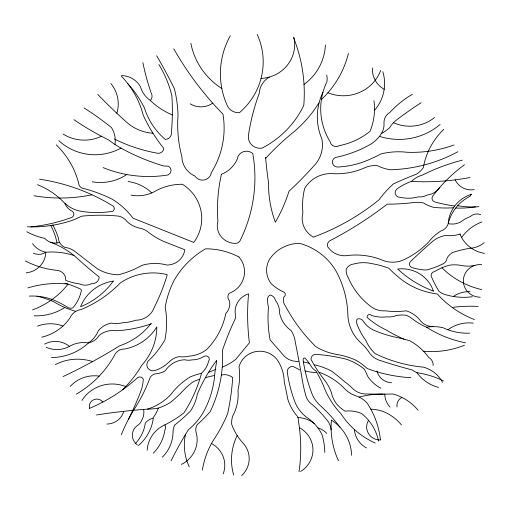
<?xml version="1.0" encoding="UTF-8"?>
<svg xmlns="http://www.w3.org/2000/svg" width="510" height="510" viewBox="0 0 510 510"><rect width="100%" height="100%" fill="white"/><g stroke="black" fill="none" stroke-linecap="round" stroke-linejoin="round"><path stroke-width="0.76" d="M215.883 369.297L208.475 372.421M103.077 167.605A117.096 112.614 -0.9 0 0 165.514 175.351A5.138 4.941 -0.9 0 0 168.683 166.234L163.742 166.011A214.251 206.053 -0.9 0 1 124.867 150.227A102.714 98.781 -0.9 0 1 108.598 139.906A287.423 276.426 -0.9 0 1 73.912 119.684M81.944 400.446A35.33 33.979 -0.9 0 1 125.753 386.567M89.652 408.529A7.522 7.236 -0.9 0 1 102.88 402.02M222.258 367.136A52.779 50.758 -0.9 0 0 235.811 359.295L249.396 342.816A245.814 236.404 -0.9 0 1 248.555 293.849A19.367 18.628 -0.9 0 0 235.55 315.524A8.823 8.485 -0.9 0 1 234.466 320.427A314.479 302.449 -0.9 0 0 222.468 350.223A135.405 130.222 -0.9 0 1 210.171 411.736A175.95 169.218 -0.9 0 1 197.217 424.69A10.213 9.824 -0.9 0 0 196.038 432.072A28.796 27.693 -0.9 0 1 181.439 464.387M298.446 361.354A18.137 17.442 -0.9 0 1 284.484 356.452L270.077 339.832A131.255 126.231 -0.9 0 1 268.451 307.326A39.99 38.46 -0.9 0 1 267.495 298.497A5.865 5.642 -0.9 0 1 270.134 294.965A7.165 6.891 -0.9 0 1 275.406 300.25A21.694 20.865 -0.9 0 1 279.601 313.178A29.707 28.573 -0.9 0 0 291.178 330.614A28.974 27.865 -0.9 0 1 295.303 342.165A1333.21 1282.204 -0.9 0 1 301.99 378.101L302.29 380.218A168.434 161.989 -0.9 0 0 306.453 397.66A18.449 17.742 -0.9 0 0 312.515 404.8A114.769 110.377 -0.9 0 1 325.801 418.646A19.246 18.507 -0.9 0 1 331.137 429.898M299.663 369.941A60.142 57.84 -0.9 0 0 292.848 366.435A5.323 5.119 -0.9 0 0 287.404 372.886A151.024 145.248 -0.9 0 0 295.264 402.913A37.746 36.306 -0.9 0 0 308.059 418.308A43.56 41.896 -0.9 0 1 322.046 434.794A68.831 66.198 -0.9 0 1 324.793 452.466M151.61 323.678A120.813 116.191 -0.9 0 1 116.771 330.741A21.535 20.712 -0.9 0 0 99.131 335.433A15.797 15.192 -0.9 0 1 88.53 342.911A54.213 52.135 -0.9 0 1 51.484 357.58M150.896 323.71A65.93 63.406 -0.9 0 1 119.627 345.799A544.521 523.687 -0.9 0 1 63.081 376.558M122.553 389.838A124.032 119.283 -0.9 0 0 141.793 365.256A60.46 58.146 -0.9 0 0 156.787 326.904A48.144 46.302 -0.9 0 1 124.803 349.025A10.544 10.136 -0.9 0 0 114.234 355.744A103.581 99.622 -0.9 0 1 76.385 394.077M265.57 157.303A514.654 494.961 -0.9 0 0 268.49 182.523A120.067 115.47 -0.9 0 0 275.362 222.252A166.891 160.51 -0.9 0 0 288.991 191.282A404.596 389.117 -0.9 0 0 315.709 163.869A32.162 30.931 -0.9 0 0 321.842 138.873A60.429 58.121 -0.9 0 1 322.945 92.348M50.611 242.295A78.763 75.754 -0.9 0 1 78.272 259.278A405.405 389.895 -0.9 0 0 99.195 276.994A7.019 6.751 -0.9 0 1 91.443 283.726A13.101 12.603 -0.9 0 1 79.573 283.93A59.683 57.401 -0.9 0 1 65.713 280.385A9.543 9.174 -0.9 0 0 57.318 270.396A85.266 82.008 -0.9 0 1 25.5 261.031M96.409 414.993A594.826 572.067 -0.9 0 1 147.511 409.122A54.028 51.963 -0.9 0 0 171.169 394.128A70.539 67.836 -0.9 0 1 189.847 377.113A55.877 53.741 -0.9 0 1 201.227 373.435M221.372 375.009A12.406 11.928 -0.9 0 1 232.713 377.649A271.773 261.375 -0.9 0 1 227.677 413.54A150.125 144.381 -0.9 0 1 213.722 439.716A86.515 83.2 -0.9 0 0 202.374 470.124M205.326 377.776A51.038 49.087 -0.9 0 1 214.627 375.564M216.75 361.163A160.981 154.823 -0.9 0 0 214.404 378.025A99.552 95.746 -0.9 0 1 203.477 412.029A68.468 65.847 -0.9 0 1 188.311 429.853A367.506 353.449 -0.9 0 0 171.13 460.785M216.712 360.309A166.483 160.114 -0.9 0 0 197.287 394.255A46.588 44.803 -0.9 0 1 190.485 411.06A187.272 180.106 -0.9 0 1 174.56 425.142A20.955 20.151 -0.9 0 0 172.998 432.544A37.383 35.949 -0.9 0 1 162.276 457.247M164.864 424.913A122.139 117.466 -0.9 0 0 183.912 412.921A145.299 139.74 -0.9 0 0 201.539 373.103A23.371 22.478 -0.9 0 0 208.577 361.284A3.449 3.321 -0.9 0 0 204.013 356.413A21.924 21.082 -0.9 0 1 191.938 359.888A15.733 15.128 -0.9 0 1 184.633 359.76A23.734 22.829 -0.9 0 0 173.68 362.871A27.253 26.208 -0.9 0 0 166.98 368.456A7.937 7.631 -0.9 0 1 163.525 371.752A23.039 22.153 -0.9 0 1 155.193 373.856A8.574 8.243 -0.9 0 0 150.22 377.279A174.146 167.484 -0.9 0 1 133.588 410.263M462.283 160.172A192.774 185.398 -0.9 0 0 422.401 175.083A24.716 23.772 -0.9 0 0 411.411 181.394A54.85 52.753 -0.9 0 0 396.557 189.28A4.953 4.768 -0.9 0 0 400.528 197.383A35.394 34.042 -0.9 0 0 418.283 196.86A15.255 14.669 -0.9 0 0 427.418 194.973A17.232 16.569 -0.9 0 0 439.869 187.291M121.138 75.971A91.583 88.077 -0.9 0 1 143.189 115.107A163.735 157.469 -0.9 0 0 163.863 148.512A5.75 5.533 -0.9 0 1 155.996 152.949A154.632 148.716 -0.9 0 1 114.297 138.962M127.863 83.729A113.086 108.757 -0.9 0 1 144.432 107.948A71.19 68.468 -0.9 0 0 165.278 139.466A6.49 6.241 -0.9 0 0 171.405 132.294A246.54 237.105 -0.9 0 0 171.851 95.689A117.313 112.825 -0.9 0 0 158.916 64.509M156.685 55.788A584.766 562.39 -0.9 0 1 174.394 88.67A134.991 129.827 -0.9 0 1 178.028 115.196A135.29 130.114 -0.9 0 0 181.872 156.678A22.695 21.828 -0.9 0 0 194.979 176.116A8.88 8.536 -0.9 0 0 204.427 179.928A8.88 8.536 -0.9 0 0 211.325 172.629A90.193 86.745 -0.9 0 0 222.953 114.132A330.518 317.87 -0.9 0 1 173.77 48.781M172.348 114.954A71.942 69.188 -0.9 0 1 150.284 100.457A26.329 25.321 -0.9 0 1 140.428 86.674A22.357 21.503 -0.9 0 0 121.794 75.525M150.284 100.457A6.349 6.107 -0.9 0 0 151.234 93.202A264.18 254.076 -0.9 0 1 142.87 62.66M56.259 144.891A85.004 81.753 -0.9 0 1 79.126 185.27A6.509 6.26 -0.9 0 0 84.743 188.77A148.665 142.978 -0.9 0 1 112.073 199.11A78.164 75.174 -0.9 0 1 133.059 218.197L193.762 242.435A42.642 41.01 -0.9 0 0 182.44 184.263A53.25 51.217 -0.9 0 0 153.937 191.919A34.839 33.507 -0.9 0 1 131.064 195.145M39.55 179.188A190.173 182.899 -0.9 0 1 113.367 206.244A3.513 3.379 -0.9 0 1 112.818 211.267A97.2 93.483 -0.9 0 1 81.638 211.395A29.446 28.318 -0.9 0 1 65.159 203.382M92.01 194.782A149.073 143.374 -0.9 0 1 33.979 195.732M120.927 148.11A52.033 50.037 -0.9 0 1 58.86 140.671M30.912 226.886A162.747 156.519 -0.9 0 0 72.044 217.324A3.812 3.666 -0.9 0 0 70.947 210.624A18.003 17.314 -0.9 0 1 64.623 203.152A74.262 71.419 -0.9 0 0 37.517 184.728M27.368 226.791A118.805 114.259 -0.9 0 0 74.454 219.549A83.289 80.102 -0.9 0 1 82.123 216.125A180.565 173.655 -0.9 0 1 117.976 216.036A13.375 12.865 -0.9 0 1 127.073 221.633A27.801 26.743 -0.9 0 0 141.168 228.505A18.545 17.837 -0.9 0 1 147.314 231.374A69.921 67.243 -0.9 0 0 164.297 241.663L184.773 249.734A17.927 17.238 -0.9 0 1 166.821 265.022A43.433 41.769 -0.9 0 0 141.723 265.442A90.493 87.031 -0.9 0 1 118.473 274.756A40.5 38.951 -0.9 0 1 97.378 268.789L74.269 250.971A19.737 18.978 -0.9 0 0 65.006 247.407A11.214 10.787 -0.9 0 1 58.35 237.762A87.988 84.622 -0.9 0 0 52.791 224.884M59.562 242.441A13.859 13.33 -0.9 0 1 44.733 238.361A63.023 60.613 -0.9 0 1 26.756 231.731M50.77 225.541A64.113 61.659 -0.9 0 1 57.005 242.983M73.969 255.491A70.01 67.333 -0.9 0 0 45.792 252.233A11.998 11.539 -0.9 0 1 33.43 253.177M26.144 272.856A21.924 21.082 -0.9 0 0 45.792 252.233A21.108 20.298 -0.9 0 1 32.576 243.672M41.75 337.193A47.226 45.415 -0.9 0 0 69.947 317.972A14.172 13.63 -0.9 0 1 81.128 309.525A115.649 111.225 -0.9 0 0 120.29 282.961A56.489 54.328 -0.9 0 1 167.274 274.667A203.732 195.942 -0.9 0 1 154.422 306.988A19.635 18.889 -0.9 0 1 135.66 320.242A41.004 39.436 -0.9 0 1 123.286 322.683A30.409 29.242 -0.9 0 1 111.116 323.091A22.108 21.261 -0.9 0 0 98.251 330.843A26.877 25.851 -0.9 0 1 88.53 342.911A28.509 27.419 -0.9 0 0 71.1 345.429A25.678 24.697 -0.9 0 1 46.276 347.348M37.511 326.119A34.705 33.38 -0.9 0 1 62.94 326.037M29.357 296.1A56.202 54.047 -0.9 0 1 51.708 299.293A84.685 81.447 -0.9 0 1 68.225 307.715A6.324 6.082 -0.9 0 0 72.783 307.906A38.792 37.306 -0.9 0 0 81.122 291.631A2.072 1.989 -0.9 0 0 79.809 288.756A99.526 95.721 -0.9 0 0 64.936 283.165M75.78 311.361A84.609 81.37 -0.9 0 1 53.697 301.697A99.469 95.663 -0.9 0 0 36.905 296.189M64.802 307.479A50.407 48.482 -0.9 0 1 34.17 315.792M32.519 309.889A79.579 76.532 -0.9 0 0 68.04 284.121A95.631 91.972 -0.9 0 0 27.922 287.895M101.452 136.253A38.652 37.173 -0.9 0 1 63.183 134.098M114.98 144.47A26.208 25.207 -0.9 0 0 111.524 127.634A287.659 276.656 -0.9 0 0 84.086 107.973M152.968 133.263A43.554 41.89 -0.9 0 1 127.003 122.572A563.116 541.569 -0.9 0 1 97.786 94.471M44.74 344.052A21.93 21.088 -0.9 0 1 69.481 346.386M55.443 364.554A46.792 45.001 -0.9 0 1 92.61 361.564M199.748 379.325A25.519 24.544 -0.9 0 0 192.582 382.2A72.586 69.806 -0.9 0 0 183.46 390.328A126.99 122.132 -0.9 0 1 170.633 402.224A47.29 45.479 -0.9 0 1 158.323 408.083A54.627 52.536 -0.9 0 1 147.511 409.122M123.726 411.315A17.525 16.855 -0.9 0 1 106.902 424.046M121.291 434.794A173.961 167.305 -0.9 0 1 133.582 410.295M137.317 444.873A12.629 12.144 -0.9 0 1 137.113 425.678A9.524 9.161 -0.9 0 0 141.366 420.96A17.589 16.913 -0.9 0 0 143.654 409.415M153.274 418.385A45.632 43.886 -0.9 0 1 138.471 445.53M135.258 443.674A39.417 37.906 -0.9 0 0 145.305 423.141A13.732 13.209 -0.9 0 1 152.726 418.289A36.032 34.648 -0.9 0 0 158.323 408.083M147.192 450.215A31.04 29.848 -0.9 0 1 164.826 424.843A5.75 5.527 -0.9 0 1 164.877 430.153A44.064 42.381 -0.9 0 1 153.312 453.224M189.248 466.771A54.672 52.575 -0.9 0 1 185.417 434.571M128.354 419.507A322.301 309.965 -0.9 0 0 141.538 389.27A46.92 45.129 -0.9 0 0 143.272 379.108A3.736 3.595 -0.9 0 0 137.509 377.738A168.587 162.135 -0.9 0 1 89.499 408.376M241.683 475.581A24.384 23.447 -0.9 0 0 242.875 442.922A56.565 54.398 -0.9 0 1 231.667 424.231A22.618 21.751 -0.9 0 1 232.713 416.032A48.539 46.684 -0.9 0 0 237.972 390.258A71.846 69.099 -0.9 0 0 239.031 366.747A21.42 20.604 -0.9 0 1 256.077 351.543A21.42 20.604 -0.9 0 1 277.485 360.213A43.044 41.399 -0.9 0 1 284.242 382.003A439.575 422.752 -0.9 0 1 287.736 399.005A48.743 46.882 -0.9 0 0 296.374 415.127A6.655 6.4 -0.9 0 1 298.299 420.361A177.652 170.856 -0.9 0 1 299.038 471.775M211.51 443.49A26.042 25.047 -0.9 0 1 223.214 473.847M233.644 475.008A58.828 56.578 -0.9 0 1 237.195 435.572M299.402 427.686A26.514 25.5 -0.9 0 1 300.645 471.463M317.979 427.979A18.092 17.397 -0.9 0 1 326.789 433.43M316.538 372.517A44.95 43.229 -0.9 0 1 305.127 370.974M303.412 362.081A20.738 19.941 -0.9 0 1 309.404 363.528M319.496 372.389A65.401 62.902 -0.9 0 1 344.333 388.384A28.05 26.979 -0.9 0 0 356.943 396.181A25.13 24.168 -0.9 0 1 367.143 403.136A87.159 83.825 -0.9 0 1 380.428 439.894M314.6 364.816A67.658 65.07 -0.9 0 1 331.481 371.095A181.534 174.586 -0.9 0 1 344.205 381.359A70.297 67.607 -0.9 0 1 353.462 389.308A18.589 17.882 -0.9 0 0 364.739 393.937A742.923 714.497 -0.9 0 0 392.987 394.02A49.355 47.468 -0.9 0 1 418.098 410.289M339.998 427.221A153.51 147.632 -0.9 0 0 320.458 405.775A34.884 33.545 -0.9 0 1 312.451 394.925A170.334 163.812 -0.9 0 1 303.131 360.2A1.74 1.677 -0.9 0 1 304.999 358.026A53.881 51.822 -0.9 0 1 311.068 366.142A12.68 12.195 -0.9 0 0 315.868 370.84A130.726 125.728 -0.9 0 1 323.474 385.7A75.939 73.032 -0.9 0 0 330.461 400.012A77.896 74.913 -0.9 0 0 340.98 413.795A81.364 78.253 -0.9 0 0 375.207 443.082M370.783 409.154A37.912 36.459 -0.9 0 1 385.751 412.571A47.761 45.932 -0.9 0 1 401.485 424.938M442.476 382.29A30.715 29.542 -0.9 0 0 423.478 367.168A135.023 129.859 -0.9 0 1 375.13 353.608A42.649 41.017 -0.9 0 1 365.753 340.297A69.06 66.421 -0.9 0 1 357.293 324.844A8.147 7.835 -0.9 0 1 357.083 319.069A5.1 4.902 -0.9 0 1 363.509 321.517A25.086 24.129 -0.9 0 0 373.046 329.893A123.751 119.015 -0.9 0 0 393.886 336.861A165.877 159.534 -0.9 0 1 409.925 340.814A58.529 56.285 -0.9 0 1 428.4 357.038M404.054 339.175A132.893 127.812 -0.9 0 1 386.631 330.206A83.583 80.389 -0.9 0 1 367.104 317.411A2.473 2.378 -0.9 0 1 371.427 315.397A33.501 32.219 -0.9 0 0 386.956 316.837A19.201 18.468 -0.9 0 0 396.359 315.512A29.287 28.165 -0.9 0 1 406.451 315.365A25.863 24.875 -0.9 0 1 412.207 318.686A61.92 59.549 -0.9 0 0 426.564 327.222A110.619 106.392 -0.9 0 0 465.528 342.822M433.296 326.649A16.409 15.784 -0.9 0 1 419.583 319.642A28.662 27.566 -0.9 0 0 406.24 310.826A79.534 76.494 -0.9 0 1 385.413 310.832A20.553 19.769 -0.9 0 1 371.197 306.771A72.688 69.908 -0.9 0 1 348.324 277.752A13.795 13.273 -0.9 0 1 346.239 269.172A9.384 9.021 -0.9 0 1 353.883 263.976A35.77 34.399 -0.9 0 1 372.491 263.759A88.255 84.877 -0.9 0 1 388.792 268.196A129.081 124.147 -0.9 0 0 400.65 278.9A79.592 76.545 -0.9 0 0 414.942 287.678A73.861 71.037 -0.9 0 0 437.325 293.97A96.141 92.463 -0.9 0 0 474.44 319.56M452.204 307.453A135.418 130.235 -0.9 0 1 478.17 306.414M469.608 333.151A54.481 52.396 -0.9 0 1 442.999 327.707A41.061 39.493 -0.9 0 0 426.564 327.222M447.927 329.785A34.54 33.214 -0.9 0 1 473.274 323.13M351.575 455.315A45.052 43.331 -0.9 0 0 331.398 420.106A86.725 83.404 -0.9 0 0 338.436 460.721M378.567 441.048A50.547 48.616 -0.9 0 0 361.788 413.604A30.587 29.414 -0.9 0 0 345.091 411.156A34.941 33.603 -0.9 0 1 336.415 403.742A33.532 32.251 -0.9 0 1 331.13 391.839A50.388 48.463 -0.9 0 0 323.576 378.822A139.938 134.583 -0.9 0 1 310.998 359.346A5.342 5.138 -0.9 0 1 314.919 354.297A167.452 161.045 -0.9 0 1 346.156 359.18A56.278 54.124 -0.9 0 1 364.338 369.151A67.473 64.891 -0.9 0 1 367.525 376.029A35.796 34.425 -0.9 0 0 380.862 388.218M380.231 440.015A13.534 13.018 -0.9 0 1 368.398 433.455A13.534 13.018 -0.9 0 1 368.551 420.317M366.569 447.952A23.696 22.791 -0.9 0 1 354.393 429.484M297.961 417.537A27.107 26.067 -0.9 0 1 314.16 423.485M359.11 397.092A86.464 83.155 -0.9 0 1 383.214 394.109M390.118 407.146A20.132 19.361 -0.9 0 1 384.795 394.103M397.092 407.005A9.32 8.963 -0.9 0 1 401.874 397.411M410.888 377.693A144.069 138.561 -0.9 0 1 367.175 368.526A53.588 51.535 -0.9 0 0 355.043 359.786A79.719 76.666 -0.9 0 0 336.288 354.354A58 55.781 -0.9 0 1 315.786 346.634A174.312 167.643 -0.9 0 1 285.275 305.713A9.811 9.435 -0.9 0 1 283.821 297.056A3.047 2.932 -0.9 0 0 284.299 292.338A48.915 47.041 -0.9 0 1 271.345 283.853A23.658 22.752 -0.9 0 1 269.216 259.8A36.204 34.82 -0.9 0 1 299.313 243.283A60.62 58.306 -0.9 0 1 336.536 272.002A104.091 100.107 -0.9 0 1 347.839 314.3A42.088 40.481 -0.9 0 0 361.354 343.3A46.391 44.619 -0.9 0 1 369.96 353.698A20.884 20.081 -0.9 0 0 381.41 360.876A430.561 414.088 -0.9 0 0 412.118 369.897A28.343 27.259 -0.9 0 0 416.906 372.663A38.76 37.281 -0.9 0 0 438.581 387.441M391.553 382.736A15.721 15.121 -0.9 0 1 376.954 370.993M464.419 345.244A84.826 81.581 -0.9 0 1 423.478 351.211M416.938 372.708A84.15 80.931 -0.9 0 1 443.432 380.964M428.744 357.459A8.855 8.517 -0.9 0 1 433.117 365.523M460.256 234.02A31.595 30.383 -0.9 0 1 445.759 235.441A27.208 26.169 -0.9 0 0 431.32 242.505A580.928 558.705 -0.9 0 0 410.728 261.324A3.908 3.761 -0.9 0 0 411.647 267.495A67.384 64.808 -0.9 0 0 423.491 269.892A12.297 11.826 -0.9 0 0 430.599 268.764A63.342 60.919 -0.9 0 0 441.921 264.32A7.478 7.197 -0.9 0 0 447.015 258.181A14.522 13.968 -0.9 0 1 452.644 252.507A103.989 100.005 -0.9 0 1 469.869 248.293A22.918 22.038 -0.9 0 0 484.149 242.664M480.669 214.704A9.199 8.848 -0.9 0 0 470.437 216.482A38.543 37.071 -0.9 0 0 460.453 222.099A17.856 17.174 -0.9 0 1 448.245 223.66A11.405 10.965 -0.9 0 1 440.895 230.992A44.089 42.406 -0.9 0 0 428.668 242.033A85.96 82.671 -0.9 0 1 406.247 258.564A26.341 25.334 -0.9 0 1 381.18 259.673A68.461 65.847 -0.9 0 0 345.825 255.72A19.667 18.915 -0.9 0 1 327.688 246.655A5.406 5.196 -0.9 0 1 329.989 240.675A378.05 363.585 -0.9 0 0 387.205 204.185A217.674 209.349 -0.9 0 0 412.411 202.693A28.987 27.878 -0.9 0 1 423.689 203.025A32.621 31.371 -0.9 0 0 433.372 207.277A106.176 102.115 -0.9 0 0 453.466 207.774M481.657 289.591A80.701 77.616 -0.9 0 1 441.979 267.782M475.02 265.321A29.924 28.777 -0.9 0 1 462.226 265.64A34.106 32.799 -0.9 0 0 449.138 265.232A61.034 58.701 -0.9 0 0 434.571 271.543A4.144 3.991 -0.9 0 0 432.059 278.065A108.738 104.582 -0.9 0 0 438.81 291.07A17.04 16.39 -0.9 0 0 446.422 294.927A61.442 59.09 -0.9 0 0 472.387 296.731M480.248 297.215A17.015 16.365 -0.9 0 1 463.354 280.2A17.015 16.365 -0.9 0 1 481.644 264.531M484.5 253.368A31.595 30.383 -0.9 0 1 460.033 234.096M461.607 237.488A43.822 42.145 -0.9 0 1 481.931 221.926M453.384 296.476A26.144 25.143 -0.9 0 1 470.099 291.656M454.697 206.027A145.229 139.67 -0.9 0 1 434.399 201.813A3.965 3.812 -0.9 0 1 432.843 195.967A153.759 147.881 -0.9 0 1 464.476 164.736M469.939 177.531A233.21 224.285 -0.9 0 1 411.411 181.394M443.732 129.349A73.848 71.024 -0.9 0 0 423.319 167.56A21.535 20.712 -0.9 0 1 416.205 174.28A340.712 327.675 -0.9 0 0 393.439 183.893A104.767 100.763 -0.9 0 0 379.102 199.716A225.35 216.731 -0.9 0 1 313.376 237.137A22.708 21.841 -0.9 0 1 302.914 212.753A76.258 73.338 -0.9 0 1 304.655 188.515A30.211 29.057 -0.9 0 1 331.232 173.534A65.771 63.253 -0.9 0 0 364.797 167.764A23.919 23.007 -0.9 0 1 377.368 165.654A42.062 40.449 -0.9 0 0 390.373 169.76A145.273 139.714 -0.9 0 0 457.878 151.725M475.607 206.881A109.586 105.391 -0.9 0 1 455.653 208.074M478.96 206.69A82.888 79.719 -0.9 0 1 457.642 205.689M454.015 144.987A118.964 114.412 -0.9 0 1 406.98 152.267A69.596 66.938 -0.9 0 0 381.046 153.918A135.316 130.133 -0.9 0 1 372.848 157.883A85.419 82.155 -0.9 0 1 337.384 167.05A5.183 4.985 -0.9 0 1 335.503 157.469A116.956 112.48 -0.9 0 0 370.77 144.171A32.232 30.995 -0.9 0 0 382.742 130.962A19.552 18.806 -0.9 0 0 383.96 122.406A12.323 11.851 -0.9 0 1 389.806 112.48A98.417 94.65 -0.9 0 1 412.367 94.299M440.124 124.485A62.073 59.702 -0.9 0 1 379.446 136.355M381.295 133.639A48.801 46.933 -0.9 0 0 389.602 127.73A30.88 29.701 -0.9 0 1 395.964 120.411A372.765 358.505 -0.9 0 1 421.164 102.708M434.59 117.517A38.46 36.988 -0.9 0 1 393.484 122.719M70.24 386.433A32.073 30.849 -0.9 0 1 99.214 376.112M474.236 189.631A17.563 16.894 -0.9 0 1 455.194 179.858M373.938 100.7A62.781 60.378 -0.9 0 1 370.031 131.319A68.493 65.873 -0.9 0 1 339.45 145.599A5.992 5.763 -0.9 0 1 330.187 141.818A66.886 64.33 -0.9 0 1 326.897 81.798A16.817 16.173 -0.9 0 0 326.642 75.027M382.806 71.668A43.471 41.807 -0.9 0 1 374.499 110.396M384.202 89.295A24.027 23.109 -0.9 0 1 372.415 67.996M128.131 181.547A41.457 39.869 -0.9 0 1 151.77 192.927M126.773 174.516A45.919 44.16 -0.9 0 1 92.227 181.809M110.848 83.519A34.24 32.927 -0.9 0 1 116.847 113.271M257.187 34.419A70.673 67.97 -0.9 0 1 239.394 112.716A12.348 11.877 -0.9 0 1 227.613 106.335A83.423 80.229 -0.9 0 1 230.329 35.719M221.837 88.536A72.305 69.538 -0.9 0 1 190.855 43.273M212.715 103.147A19.96 19.195 -0.9 0 1 190.179 103.849M293.951 37.574A35.317 33.966 -0.9 0 1 261.05 78.432M318.871 102.931A122.687 117.989 -0.9 0 1 291.344 133.881A251.64 242.014 -0.9 0 0 265.665 158.374M348.426 53.429A99.444 95.638 -0.9 0 1 321.415 99.539M293.492 37.498A160.88 154.728 -0.9 0 1 303.788 105.296A94.911 91.277 -0.9 0 1 262.044 148.13A11.845 11.392 -0.9 0 1 248.364 135.787A228.474 219.733 -0.9 0 1 259.303 93.196A20.802 20.005 -0.9 0 1 269.363 77.067M325.386 44.976A54.2 52.128 -0.9 0 1 304.024 84.437M380.715 70.335A39.576 38.065 -0.9 0 1 327.917 92.756M238.941 257.002A69.099 66.459 -0.9 0 0 205.543 248.816A87.108 83.774 -0.9 0 0 174.006 280.583A99.552 95.74 -0.9 0 0 165.202 307.198A94.286 90.678 -0.9 0 1 164.928 339.826A93.336 89.766 -0.9 0 1 149.443 359.862A6.286 6.043 -0.9 0 0 147.811 368.022A6.286 6.043 -0.9 0 0 156.188 370.037A33.73 32.436 -0.9 0 0 168.976 362.036A18.972 18.245 -0.9 0 1 179.08 356.611A25.768 24.786 -0.9 0 0 189.172 356.165A32.098 30.868 -0.9 0 0 206.646 349.541A74.097 71.266 -0.9 0 0 225.783 313.491A14.892 14.318 -0.9 0 0 229.5 300.9A6.063 5.827 -0.9 0 1 229.149 293.327A23.957 23.039 -0.9 0 0 238.941 257.002M221.448 174.254A172.144 165.559 -0.9 0 0 217.904 221.346A18.239 17.544 -0.9 0 0 234.721 243.378A5.578 5.361 -0.9 0 0 239.745 241.3A151.087 145.305 -0.9 0 0 252.781 153.535A9.327 8.97 -0.9 0 0 243.276 151.763A9.327 8.97 -0.9 0 0 237.252 159.056A28.879 27.776 -0.9 0 1 221.448 174.254M113.296 281.061A41.992 40.386 -0.9 0 0 80.586 306.765A75.435 72.547 -0.9 0 0 113.296 281.061M433.404 291.108A33.214 31.945 -0.9 0 0 397.666 269.019A107.948 103.817 -0.9 0 0 433.404 291.108M471.45 194.259A33.87 32.57 -0.9 0 0 448.245 223.66A42.47 40.845 -0.9 0 1 470.513 196.025A1.721 1.651 -0.9 0 1 471.45 194.259"/></g></svg>
